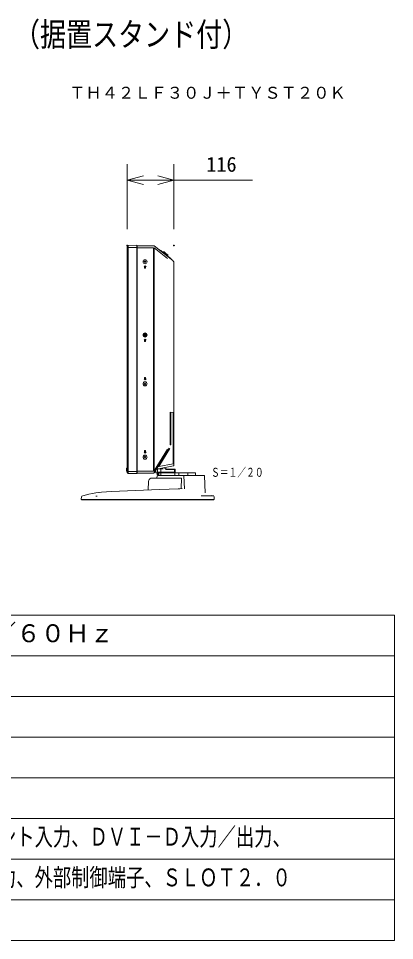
# Model space of a CAD drawing. Units: millimetres, scale not verified. Extents: x -62 to 63, y -57 to 57.
# Drawn here: x 16.3 to 62.5, y -56.5 to 56.8 of the extents above; entities that cross this region are included whole.
import ezdxf
from ezdxf.enums import TextEntityAlignment as Align

# ---------------------------------------------------------------- set-up
doc = ezdxf.new("R2010")
doc.units = ezdxf.units.MM
doc.header["$LTSCALE"] = 0.125
doc.header["$PDMODE"] = 32
doc.header["$PDSIZE"] = 0.0625
for name, color, linetype, lineweight in [('0-0_0', 1, 'Continuous', 18), ('0-2_WAKU', 1, 'Continuous', 18), ('0-4_GAIKEI', 1, 'Continuous', 18), ('0-5_SUNPO', 7, 'Continuous', 20)]:
    doc.layers.add(name, color=color, linetype=linetype, lineweight=lineweight)
for name, color, linetype in [('0-1_DEFPOINTS', 7, 'Continuous'), ('0-3_MOJI1', 7, 'Continuous'), ('0-6_TOUROKU', 7, 'Continuous')]:
    doc.layers.add(name, color=color, linetype=linetype)
doc.styles.add('ＭＳ ゴシック', font='')
doc.styles.get('ＭＳ ゴシック').set_extended_font_data('MS Gothic')

# ---------------------------------------------------------------- blocks, each defined once
blk = doc.blocks.new('_OPEN30')
at = {"layer": '0-0_0', "color": 7, "lineweight": 20}
blk.add_line((0, 0), (-1, 0), dxfattribs=at)
blk.add_lwpolyline([(-1, 0.26795), (0, 0), (-1, -0.26795)], dxfattribs=at)
blk = doc.blocks.new('D5')
at = {"layer": '0-1_DEFPOINTS'}
for p in [(33.6612, 36.999), (27.9099, 28.999), (33.6612, 28.999)]:
    blk.add_point(p, dxfattribs=at)
at = {"layer": '0-5_SUNPO'}
for p, q in [((27.9099, 30.999), (27.9099, 38.999)), ((33.6612, 30.999), (33.6612, 38.999)), ((29.9099, 36.999), (31.6612, 36.999)), ((33.6612, 36.999), (43.3279, 36.999))]:
    blk.add_line(p, q, dxfattribs=at)
at = {"layer": '0-5_SUNPO', "xscale": 2, "yscale": 2, "rotation": 180}
blk.add_blockref('_OPEN30', (27.9099, 36.999), dxfattribs=at)
at = {"layer": '0-5_SUNPO', "xscale": 2, "yscale": 2}
blk.add_blockref('_OPEN30', (33.6612, 36.999), dxfattribs=at)
at = {"layer": '0-5_SUNPO', "style": 'ＭＳ ゴシック'}
blk.add_text('116', height=1.833, dxfattribs=at).set_placement((37.6196, 37.499), align=Align.BOTTOM_LEFT)

msp = doc.modelspace()

# ---------------------------------------------------------------- linework, layer by layer
at = {"layer": '0-0_0'}
for p, q in [((33.1715, 1.046), (33.1715, 1.3263)), ((33.368, 1.4112), (33.368, 1.046)), ((33.3769, 1.4344), (33.7665, 1.442)), ((33.3772, 1.4113), (33.7665, 1.4167)), ((33.7665, 1.5073), (33.7665, 1.442)), ((34.0597, 1.4496), (33.7665, 1.442)), ((33.7665, 1.4167), (34.0606, 1.4258)), ((33.7665, 0.9801), (33.7665, 1.4167)), ((35.4673, 1.4013), (34.3317, 1.4211)), ((34.3317, 1.3711), (35.4428, 1.3517)), ((35.4428, 1.3517), (35.5165, 1.3513)), ((35.4428, 1.046), (35.4428, 1.3517)), ((35.5165, 1.3513), (35.5165, 1.046)), ((33.1726, 0.9801), (33.1715, 1.046)), ((33.2226, 0.931), (33.2673, 0.931)), ((33.3172, 0.887), (33.3195, 0.7551)), ((33.3633, 0.9801), (33.3672, 0.7551)), ((35.4428, 1.046), (33.368, 1.046)), ((33.373, 0.7551), (33.368, 1.046)), ((33.3695, 0.706), (33.5365, 0.706)), ((33.373, 0.7551), (33.4625, 0.7551)), ((33.4665, 0.9801), (33.4625, 0.7551)), ((33.4634, 0.7551), (33.4625, 0.7551)), ((33.4665, 0.9801), (33.7665, 0.98)), ((33.4665, 0.9801), (33.4673, 0.9792)), ((33.5165, 0.931), (33.5134, 0.7551)), ((33.5164, 0.931), (38.0365, 0.931)), ((33.5311, 0.931), (33.528, 0.7551)), ((33.5365, 0.931), (33.5365, 0.631)), ((33.7665, 0.9801), (35.4416, 0.9801)), ((33.7865, 0.631), (33.7865, 0.931)), ((35.4416, 0.9801), (35.4428, 1.046)), ((35.5139, 0.931), (35.5139, 0.631)), ((35.5165, 1.046), (35.5153, 0.9801)), ((35.9826, 0.631), (35.9826, 0.931)), ((36.2587, -0.9993), (36.2959, 0.306)), ((36.618, 0.5836), (36.6851, -1.0366)), ((37.0962, 0.931), (37.0962, 0.631)), ((38.0365, 0.931), (38.0365, 0.631)), ((32.2693, -0.0689), (32.2688, -0.0728)), ((24.9278, -1.6833), (24.4787, -1.7912)), ((25.9417, -1.9032), (25.7959, -1.9032)), ((38.7217, -1.9021), (40.2707, -1.9008)), ((40.2877, -2.369), (24.0396, -2.369))]:
    msp.add_line(p, q, dxfattribs=at)
at = {"layer": '0-0_0', "color": 7}
for p, q in [((32.2798, 0.0028), (32.2688, -0.0728)), ((32.5341, 0.2848), (32.4211, 0.2232)), ((32.6594, 0.306), (32.5341, 0.2848)), ((32.6595, 0.306), (36.2959, 0.306)), ((33.3032, 0.5836), (33.2886, 0.306)), ((33.3531, 0.631), (39.0741, 0.631)), ((39.1241, 0.5836), (39.2343, -1.5195)), ((32.2688, -0.0728), (32.2111, -1.1732)), ((33.6091, -1.1132), (34.7884, -1.0624)), ((35.9088, -1.0143), (34.7882, -1.0624)), ((35.9088, -1.0144), (36.0995, -1.0061)), ((36.0995, -1.0061), (36.4119, -0.9927)), ((24.0094, -1.9723), (23.9912, -2.319)), ((24.4787, -1.7912), (24.0636, -1.9042)), ((25.3561, -1.5938), (24.9234, -1.6843)), ((25.3606, -1.5929), (24.9278, -1.6833)), ((25.7738, -1.519), (25.3561, -1.5938)), ((25.7785, -1.5182), (25.3606, -1.5929)), ((26.1689, -1.4594), (25.7738, -1.519)), ((26.1736, -1.4588), (25.7785, -1.5182)), ((26.477, -1.4204), (26.1689, -1.4594)), ((26.4762, -1.4205), (26.1736, -1.4588)), ((26.4762, -1.4205), (26.4886, -1.419)), ((40.0511, -1.8127), (40.0505, -1.8124)), ((40.0505, -1.8124), (40.0511, -1.8127)), ((40.3176, -1.9673), (40.336, -2.319)), ((40.336, -2.319), (23.9913, -2.319)), ((24.0395, -2.369), (24.0386, -2.319)), ((40.2877, -2.369), (40.2886, -2.319))]:
    msp.add_line(p, q, dxfattribs=at)
for points in [[(32.4212, 0.2232), (32.3327, 0.1261), (32.2798, 0.0028)], [(26.4886, -1.419), (27.6975, -1.3671), (33.6091, -1.1132)]]:
    msp.add_lwpolyline(points, dxfattribs=at)
at = {"layer": '0-0_0'}
msp.add_lwpolyline([(24.9234, -1.6843), (24.4743, -1.7923), (24.0636, -1.9042)], dxfattribs=at)
at = {"layer": '0-0_0', "color": 7}
for centre, radius, start, end in [((33.2807, 1.3177), 0.1, 100.63877, 148.43518), ((39.0741, 0.581), 0.05, 3, 90)]:
    msp.add_arc(centre, radius, start, end, dxfattribs=at)
at = {"layer": '0-0_0'}
for centre, radius, start, end in [((34.4665, 1.6688), 0.25, 197.41345, 269), ((35.4665, 1.3513), 0.05, 0, 89), ((33.2226, 0.981), 0.05, 181, 270), ((33.2673, 0.881), 0.05, 6.90748, 90), ((33.3695, 0.756), 0.05, 181, 270), ((33.4634, 0.756), 0.05, 270, 359), ((35.4653, 0.981), 0.05, 293.48024, 359)]:
    msp.add_arc(centre, radius, start, end, dxfattribs=at)
at = {"layer": '0-2_WAKU', "color": 4}
for p, q in [((-62.4897, -16.5275), (62.5103, -16.5275)), ((62.5103, -16.5275), (62.5103, -56.5275)), ((62.5103, -56.5275), (-62.4897, -56.5275))]:
    msp.add_line(p, q, dxfattribs=at)
at = {"layer": '0-2_WAKU'}
for p, q in [((-62.4897, -21.5275), (62.5103, -21.5275)), ((-62.4897, -26.5275), (62.5103, -26.5275)), ((-62.4897, -31.5275), (62.5103, -31.5275)), ((-62.4897, -36.5275), (62.5103, -36.5275)), ((-62.4897, -41.5275), (62.5103, -41.5275)), ((-62.4897, -46.5275), (62.5103, -46.5275)), ((-62.4897, -51.5275), (62.5103, -51.5275))]:
    msp.add_line(p, q, dxfattribs=at)
at = {"layer": '0-4_GAIKEI', "color": 7}
for p, q in [((29.6415, 0.9944), (29.6415, 28.7575)), ((29.6558, 28.7925), (29.7272, 28.8651)), ((29.7619, 28.8801), (30.8168, 28.8985)), ((29.762, 28.8784), (29.762, 28.8801)), ((30.8668, 28.8494), (30.8168, 28.8894)), ((32.8828, 28.8393), (30.8668, 28.8393)), ((32.9444, 28.8181), (35.2391, 27.0253)), ((35.3929, 26.7101), (35.3929, 1.8958)), ((33.2631, 1.4127), (35.3113, 1.7975)), ((29.6558, 0.9594), (29.7272, 0.8868)), ((29.6558, 0.9594), (29.7272, 0.8868)), ((29.7619, 0.8718), (30.8168, 0.8534)), ((30.8668, 0.9026), (30.8168, 0.8626)), ((30.8668, 0.9126), (32.8613, 0.9126)), ((32.947, 0.961), (32.9466, 0.9602))]:
    msp.add_line(p, q, dxfattribs=at)
at = {"layer": '0-4_GAIKEI'}
for p, q in [((29.6415, 28.6493), (30.8668, 28.6493)), ((29.7619, 1.1026), (29.7619, 28.6493)), ((29.762, 28.6493), (29.762, 28.8784)), ((30.8168, 0.8534), (30.8168, 28.8985)), ((30.8668, 0.9026), (30.8668, 28.8494)), ((32.8621, 28.5893), (30.8668, 28.5893)), ((31.1618, 28.8544), (31.1604, 28.8393)), ((31.1618, 28.8544), (31.161, 28.8393)), ((31.1618, 28.8544), (31.4119, 28.8544)), ((31.2869, 28.8544), (31.2869, 28.8393)), ((31.4119, 28.8544), (31.4134, 28.8393)), ((31.707, 28.8544), (31.7055, 28.8393)), ((31.707, 28.8544), (31.957, 28.8544)), ((31.832, 28.8544), (31.832, 28.8393)), ((31.957, 28.8544), (31.9585, 28.8393)), ((32.8626, 28.5716), (32.8626, 1.1769)), ((32.9468, 28.5716), (34.6002, 27.2798)), ((32.9468, 28.5716), (32.9468, 1.1769)), ((33.3441, 28.5249), (33.3197, 28.5249)), ((33.3441, 28.5249), (33.7282, 28.2248)), ((33.563, 28.3539), (33.5692, 28.3604)), ((33.6029, 28.3631), (33.5692, 28.3604)), ((33.5692, 28.3604), (33.5693, 28.3605)), ((33.5987, 28.3628), (33.5693, 28.3605)), ((33.6068, 28.36), (33.5927, 28.342)), ((33.6029, 28.3631), (35.0061, 27.2668)), ((33.7189, 28.213), (33.7282, 28.2248)), ((33.7602, 28.2402), (33.779, 28.2572)), ((33.779, 28.2572), (33.8509, 28.201)), ((33.839, 28.1786), (33.8509, 28.201)), ((33.9943, 28.089), (33.9864, 28.0951)), ((34.0301, 28.0293), (34.0808, 28.0919)), ((34.0761, 27.9933), (34.13, 28.0591)), ((34.0881, 28.0956), (34.1409, 28.0983)), ((34.13, 28.0591), (34.1837, 28.0806)), ((34.173, 28.0763), (34.1476, 28.0962)), ((34.3438, 27.9555), (34.1837, 28.0806)), ((34.4794, 27.7862), (34.4349, 27.713)), ((34.4794, 27.7862), (34.479, 27.869)), ((34.6422, 27.6533), (34.5937, 27.5889)), ((34.6441, 27.6612), (34.6268, 27.7491)), ((34.9985, 27.2133), (35.0116, 27.2335)), ((35.0061, 27.2668), (35.0116, 27.2335)), ((35.0117, 27.2336), (35.0061, 27.2668)), ((35.0117, 27.2336), (35.0116, 27.2335)), ((31.832, 26.3794), (31.7055, 26.2782)), ((31.7055, 26.2782), (31.707, 26.2787)), ((31.7055, 26.2782), (31.7565, 26.2782)), ((31.832, 26.3788), (31.707, 26.2787)), ((31.707, 26.2787), (31.757, 26.2787)), ((31.734, 26.8989), (31.762, 26.8989)), ((31.762, 26.8589), (31.734, 26.8589)), ((31.7565, 26.2782), (31.7565, 26.0782)), ((31.7565, 26.0782), (31.9075, 26.0782)), ((31.757, 26.2787), (31.757, 26.0787)), ((31.757, 26.0787), (31.907, 26.0787)), ((31.812, 26.9489), (31.812, 26.9769)), ((31.812, 26.7809), (31.812, 26.8089)), ((31.9585, 26.2782), (31.832, 26.3794)), ((31.832, 26.3794), (31.832, 26.3788)), ((31.957, 26.2787), (31.832, 26.3788)), ((31.852, 26.9769), (31.852, 26.9489)), ((31.852, 26.8089), (31.852, 26.7809)), ((31.902, 26.8989), (31.93, 26.8989)), ((31.93, 26.8589), (31.902, 26.8589)), ((31.907, 26.2787), (31.957, 26.2787)), ((31.9075, 26.2782), (31.907, 26.2787)), ((31.907, 26.0787), (31.907, 26.2787)), ((31.9075, 26.0782), (31.907, 26.0787)), ((31.9075, 26.2782), (31.9585, 26.2782)), ((31.9075, 26.0782), (31.9075, 26.2782)), ((31.9585, 26.2782), (31.957, 26.2787)), ((31.832, 17.3772), (31.7055, 17.276)), ((31.7055, 17.276), (31.707, 17.2765)), ((31.7055, 17.276), (31.7565, 17.276)), ((31.832, 17.3766), (31.707, 17.2765)), ((31.707, 17.2765), (31.757, 17.2765)), ((31.734, 17.8967), (31.762, 17.8967)), ((31.762, 17.8567), (31.734, 17.8567)), ((31.7565, 17.276), (31.757, 17.2765)), ((31.7565, 17.276), (31.7565, 17.076)), ((31.7565, 17.076), (31.757, 17.0765)), ((31.7565, 17.076), (31.9075, 17.076)), ((31.757, 17.2765), (31.757, 17.0765)), ((31.757, 17.0765), (31.907, 17.0765)), ((31.812, 17.9467), (31.812, 17.9747)), ((31.812, 17.7787), (31.812, 17.8067)), ((31.9585, 17.276), (31.832, 17.3772)), ((31.832, 17.3772), (31.832, 17.3766)), ((31.957, 17.2765), (31.832, 17.3766)), ((31.852, 17.9747), (31.852, 17.9467)), ((31.852, 17.8067), (31.852, 17.7787)), ((31.902, 17.8967), (31.93, 17.8967)), ((31.93, 17.8567), (31.902, 17.8567)), ((31.907, 17.2765), (31.957, 17.2765)), ((31.9075, 17.276), (31.907, 17.2765)), ((31.907, 17.0765), (31.907, 17.2765)), ((31.9075, 17.076), (31.907, 17.0765)), ((31.9075, 17.276), (31.9585, 17.276)), ((31.9075, 17.076), (31.9075, 17.276)), ((31.9585, 17.276), (31.957, 17.2765)), ((31.7055, 12.4759), (31.832, 12.3747)), ((31.7055, 12.4759), (31.707, 12.4754)), ((31.7565, 12.4759), (31.7055, 12.4759)), ((31.707, 12.4754), (31.832, 12.3754)), ((31.757, 12.4754), (31.707, 12.4754)), ((31.7565, 12.676), (31.757, 12.6754)), ((31.7565, 12.676), (31.7565, 12.4759)), ((31.9075, 12.676), (31.7565, 12.676)), ((31.7565, 12.4759), (31.757, 12.4754)), ((31.757, 12.6754), (31.757, 12.4754)), ((31.907, 12.6754), (31.757, 12.6754)), ((31.832, 12.3747), (31.9585, 12.4759)), ((31.832, 12.3754), (31.957, 12.4754)), ((31.9075, 12.676), (31.907, 12.6754)), ((31.907, 12.4754), (31.907, 12.6754)), ((31.957, 12.4754), (31.907, 12.4754)), ((31.9075, 12.4759), (31.9075, 12.676)), ((31.9585, 12.4759), (31.9075, 12.4759)), ((31.9585, 12.4759), (31.957, 12.4754)), ((31.734, 11.8952), (31.762, 11.8952)), ((31.762, 11.8552), (31.734, 11.8552)), ((31.812, 11.9453), (31.812, 11.9732)), ((31.812, 11.7772), (31.812, 11.8052)), ((31.832, 12.3747), (31.832, 12.3754)), ((31.852, 11.9732), (31.852, 11.9453)), ((31.852, 11.8052), (31.852, 11.7772)), ((31.902, 11.8952), (31.93, 11.8952)), ((31.93, 11.8552), (31.902, 11.8552)), ((34.9337, 4.3676), (34.9337, 8.4146)), ((34.9337, 8.4146), (35.3929, 8.3744)), ((35.0158, 4.3676), (35.0158, 8.4074)), ((35.3016, 8.3824), (35.3016, 2.046)), ((31.7055, 3.4737), (31.832, 3.3725)), ((31.7055, 3.4737), (31.707, 3.4732)), ((31.7565, 3.4737), (31.7055, 3.4737)), ((31.707, 3.4732), (31.832, 3.3732)), ((31.757, 3.4732), (31.707, 3.4732)), ((31.7565, 3.6738), (31.7565, 3.4737)), ((31.7565, 3.6738), (31.757, 3.6732)), ((31.9075, 3.6738), (31.7565, 3.6738)), ((31.7565, 3.4737), (31.757, 3.4732)), ((31.757, 3.6732), (31.757, 3.4732)), ((31.907, 3.6732), (31.757, 3.6732)), ((31.832, 3.3725), (31.9585, 3.4737)), ((31.832, 3.3732), (31.957, 3.4732)), ((31.9075, 3.6738), (31.907, 3.6732)), ((31.907, 3.4732), (31.907, 3.6732)), ((31.957, 3.4732), (31.907, 3.4732)), ((31.9075, 3.4737), (31.9075, 3.6738)), ((31.9585, 3.4737), (31.9075, 3.4737)), ((31.9585, 3.4737), (31.957, 3.4732)), ((34.8019, 3.9803), (32.9466, 0.9602)), ((34.6002, 3.8682), (32.9468, 1.1769)), ((33.5162, 1.7106), (34.8784, 3.9279)), ((35.0158, 4.3676), (34.9337, 4.3676)), ((31.734, 2.8931), (31.762, 2.8931)), ((31.762, 2.853), (31.734, 2.853)), ((31.812, 2.9431), (31.812, 2.9711)), ((31.812, 2.775), (31.812, 2.803)), ((31.832, 3.3725), (31.832, 3.3732)), ((31.852, 2.9711), (31.852, 2.9431)), ((31.852, 2.803), (31.852, 2.775)), ((31.902, 2.8931), (31.93, 2.8931)), ((31.93, 2.853), (31.902, 2.853)), ((29.5515, 1.1457), (29.5515, 1.5276)), ((29.5765, 1.5276), (29.5515, 1.5276)), ((29.5515, 1.1458), (29.5765, 1.1458)), ((29.5515, 1.1457), (29.5765, 1.1457)), ((29.5765, 1.1257), (29.5765, 1.5474)), ((29.5765, 1.5474), (29.6415, 1.5474)), ((30.8668, 1.1626), (32.8624, 1.1626)), ((32.9478, 1.16), (32.8624, 1.1626)), ((32.9468, 1.1769), (32.8626, 1.1769)), ((33.5162, 1.7106), (35.3016, 2.046)), ((35.3929, 2.046), (35.3016, 2.046)), ((29.5765, 1.1258), (29.6415, 1.1258)), ((29.5765, 1.1257), (29.6415, 1.1257)), ((29.6415, 1.1026), (30.8668, 1.1026)), ((29.762, 0.8718), (29.762, 1.1026)), ((31.707, 0.8976), (31.7055, 0.9126)), ((31.707, 0.8976), (31.957, 0.8976)), ((31.832, 0.8976), (31.832, 0.9126)), ((31.957, 0.8976), (31.9585, 0.9126))]:
    msp.add_line(p, q, dxfattribs=at)
for centre, radius in [((31.832, 26.8789), 0.2501), ((31.832, 17.8767), 0.2501), ((31.832, 17.8767), 0.2001), ((31.832, 17.8767), 0.16), ((31.832, 11.8752), 0.2501), ((31.832, 2.873), 0.2501)]:
    msp.add_circle(centre, radius, dxfattribs=at)
at = {"layer": '0-4_GAIKEI', "color": 7}
for centre, radius, start, end in [((29.6915, 28.7575), 0.05, 135.51225, 180.01955), ((29.7628, 28.8301), 0.05, 91, 135.47731), ((29.7629, 28.8301), 0.05, 105.86326, 135.51931), ((32.8828, 28.7393), 0.1, 52.00025, 90.00031), ((34.9928, 26.7101), 0.4001, 0, 52), ((35.2928, 1.8958), 0.1, 280.63877, 0), ((29.6915, 0.9945), 0.05, 180.01953, 224.51902), ((29.6915, 0.9944), 0.05, 179.98045, 209.65312), ((29.7628, 0.9218), 0.05, 224.52269, 254.1941), ((29.7629, 0.9218), 0.05, 224.48069, 269), ((32.8613, 1.0126), 0.1, 270, 328.435)]:
    msp.add_arc(centre, radius, start, end, dxfattribs=at)
at = {"layer": '0-4_GAIKEI'}
for centre, radius, start, end in [((33.971, 28.0754), 0.025, 51.99992, 142), ((33.9789, 28.0693), 0.025, 322, 52.00008), ((34.0886, 28.0856), 0.01, 92.93125, 141.01126), ((34.1414, 28.0883), 0.01, 52, 92.91438), ((34.8723, 28.632), 0.8585, 232, 242.72782), ((34.9371, 28.4712), 0.7816, 234.09064, 246.15109), ((34.617, 27.7472), 0.01, 11.08562, 66.15109), ((34.6342, 27.6593), 0.01, 322.98874, 11.06875), ((31.832, 26.8789), 0.1, 168.46304, 191.53696), ((31.762, 26.9489), 0.05, 270, 0), ((31.762, 26.8089), 0.05, 0, 90), ((31.832, 26.8789), 0.1, 78.46304, 101.53696), ((31.832, 26.8789), 0.1, 258.46304, 281.53696), ((31.902, 26.9489), 0.05, 180, 270), ((31.902, 26.8089), 0.05, 90, 180), ((31.832, 26.8789), 0.1, 348.46304, 11.53696), ((31.832, 17.8767), 0.1, 168.46304, 191.53696), ((31.832, 17.8767), 0.0718, 163.82152, 196.17848), ((31.762, 17.9467), 0.05, 270, 0), ((31.762, 17.8067), 0.05, 0, 90), ((31.832, 17.8767), 0.067, 162.27522, 197.72478), ((31.832, 17.8767), 0.067, 72.27522, 107.72478), ((31.832, 17.8767), 0.067, 252.27522, 287.72478), ((31.832, 17.8767), 0.1, 78.46304, 101.53696), ((31.832, 17.8767), 0.0718, 73.82152, 106.17848), ((31.832, 17.8767), 0.0718, 253.82152, 286.17848), ((31.832, 17.8767), 0.1, 258.46304, 281.53696), ((31.902, 17.9467), 0.05, 180, 270), ((31.902, 17.8067), 0.05, 90, 180), ((31.832, 17.8767), 0.067, 342.27522, 17.72478), ((31.832, 17.8767), 0.0718, 343.82152, 16.17848), ((31.832, 17.8767), 0.1, 348.46304, 11.53696), ((31.832, 11.8752), 0.1, 168.46304, 191.53696), ((31.832, 11.8752), 0.0718, 163.82152, 196.17848), ((31.762, 11.9453), 0.05, 270, 0), ((31.762, 11.8052), 0.05, 0, 90), ((31.832, 11.8752), 0.067, 162.27522, 197.72478), ((31.832, 11.8752), 0.067, 72.27522, 107.72478), ((31.832, 11.8752), 0.067, 252.27522, 287.72478), ((31.832, 11.8752), 0.1, 78.46304, 101.53696), ((31.832, 11.8752), 0.0718, 73.82152, 106.17848), ((31.832, 11.8752), 0.0718, 253.82152, 286.17848), ((31.832, 11.8752), 0.1, 258.46304, 281.53696), ((31.902, 11.9453), 0.05, 180, 270), ((31.902, 11.8052), 0.05, 90, 180), ((31.832, 11.8752), 0.067, 342.27522, 17.72478), ((31.832, 11.8752), 0.0718, 343.82152, 16.17848), ((31.832, 11.8752), 0.1, 348.46304, 11.53696), ((31.832, 2.873), 0.1, 168.46304, 191.53696), ((31.762, 2.9431), 0.05, 270, 0), ((31.762, 2.803), 0.05, 0, 90), ((31.832, 2.873), 0.1, 78.46304, 101.53696), ((31.832, 2.873), 0.1, 258.46304, 281.53696), ((31.902, 2.9431), 0.05, 180, 270), ((31.902, 2.803), 0.05, 90, 180), ((31.832, 2.873), 0.1, 348.46304, 11.53696), ((33.2815, 1.3144), 0.1, 100.63891, 148.43518)]:
    msp.add_arc(centre, radius, start, end, dxfattribs=at)

# ---------------------------------------------------------------- block references
at = {"layer": '0-5_SUNPO'}
msp.add_blockref('D5', (1.7316, -0.1084), dxfattribs=at)

# ---------------------------------------------------------------- texts
at = {"layer": '0-3_MOJI1', "style": 'ＭＳ ゴシック'}
for s, height, width, p in [('フルハイビジョン液晶ディスプレイ（据置スタンド付）', 2.933, 0.8, (-35.4897, 52.4725)), ('ビデオ入力、ＲＧＢ／コンポーネント入力、ＤＶＩ－Ｄ入力／出力、', 2.199, 0.75, (-19.9897, -45.5275)), ('ＨＤＭＩ入力、ＰＣ入力、音声入力、外部制御端子、ＳＬＯＴ２．０', 2.199, 0.75, (-19.9897, -50.5275))]:
    msp.add_text(s, height=height, dxfattribs=dict(at, width=width)).set_placement(p, align=Align.BOTTOM_LEFT)
msp.add_text('ＡＣ１００Ｖ\u3000５０Ｈｚ／６０Ｈｚ', height=2.199, dxfattribs=at).set_placement((-19.9897, -20.5275), align=Align.BOTTOM_LEFT)
at = {"layer": '0-6_TOUROKU', "style": 'ＭＳ ゴシック'}
msp.add_text('ＴＨ４２ＬＦ３０Ｊ＋ＴＹＳＴ２０Ｋ', height=1.466, dxfattribs=at).set_placement((22.5102, 46.4725), align=Align.BOTTOM_LEFT)
at = {"layer": '0-6_TOUROKU', "style": 'ＭＳ ゴシック', "width": 0.7}
msp.add_text('Ｓ＝１／２０', height=1.1, dxfattribs=at).set_placement((39.9455, 0.1288), align=Align.BOTTOM_LEFT)

doc.saveas('drawing.dxf')
